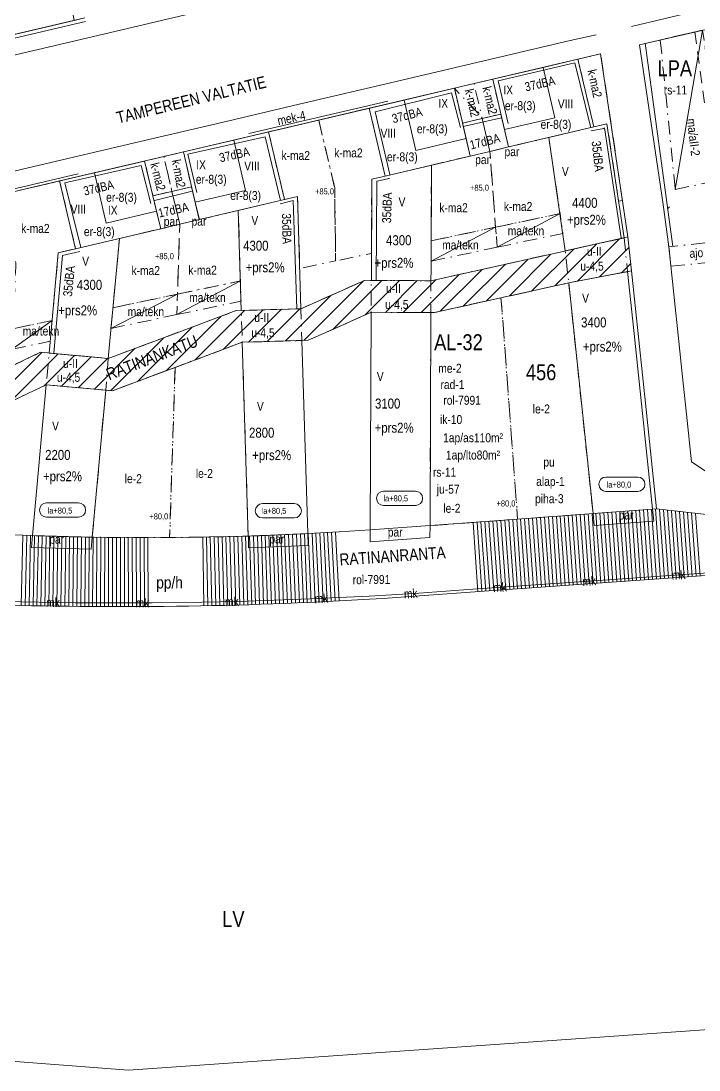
# Model space of a CAD drawing. Header units: metres. Extents: x 24485995 to 24488038, y 6819999 to 6822001.
# Drawn here: x 24487308.3 to 24487478.8, y 6820050.6 to 6820314.5 of the extents above; entities that cross this region are included whole.
import ezdxf

# ---------------------------------------------------------------- set-up
doc = ezdxf.new("R2010")
doc.units = ezdxf.units.M
for name, pattern in [('k10040', [10.3, 3.5, -1.5, 0.3, -1.5, 3.5]), ('k10050', [8, 3, -2, 3]), ('K10271', [0]), ('k10400', [0]), ('K10430', [0]), ('k10630.1', [0]), ('k10vi1', [0])]:
    doc.linetypes.add(name, pattern=pattern)
for name, color, linetype, lineweight in [('AK_AsemakaavaTeksti_Kadun_puistonnimi', 7, 'Continuous', 0), ('AK_AsemakaavaTeksti_Korttelinumero', 7, 'Continuous', 0), ('AK_JohdoillevarattuTeksti', 7, 'Continuous', 0), ('AK_JohdoillevarattuViiva', 7, 'Continuous', 0), ('AK_Kaavamerkinta_Kayttotarkoitusalue', 7, 'Continuous', 0), ('AK_Katualue_Pihakatu', 7, 'Continuous', 0), ('AK_KayttotarkoitusSymboliViiva_Virkistysalueen_kuvio_murtoviiva', 7, 'Continuous', 0), ('AK_KayttotarkoitusViiva', 7, 'Continuous', 0), ('AK_LiikennointiTeksti_Autopaikkamerkinta_m2', 7, 'Continuous', 0), ('AK_LiikennointiViiva_Ajoneuvoliittymakielto', 7, 'Continuous', 0), ('AK_LiikennointiViiva_Meluvalli_-aita', 7, 'Continuous', 0), ('AK_LiikennointiViiva_Polkuviivoitus', 7, 'Continuous', 0), ('AK_MuuAsemakaavaTeksti_Alueenosan_kayttotarkoitus', 7, 'Continuous', 0), ('AK_MuuAsemakaavaTeksti_Erityismaarays', 7, 'Continuous', 0), ('AK_MuuAsemakaavaViiva_alueenosan_raja', 7, 'Continuous', 0), ('AK_MuuAsemakaavaViiva_Ohj_alueenosan_raja', 7, 'Continuous', 0), ('AK_RakennusalaTeksti_Kerrosala_tai_luku', 7, 'Continuous', 0), ('AK_RakennusalaTeksti_Rakennusoikeus', 7, 'Continuous', 0), ('AK_RakennusalaViiva_Maanalaisen_tilan_viiva', 7, 'Continuous', 0), ('AK_RakennusalaViiva_Rakennusalan_raja__I_', 7, 'Continuous', 0), ('AK_RakentaminenTeksti_Korkeusmerkinta', 7, 'Continuous', 0), ('AK_RakentaminenTeksti_Korkeusmerkinta_ja_soikio', 7, 'Continuous', 0), ('AK_RakentaminenTeksti_Rakentamismaarays', 7, 'Continuous', 0), ('AK_RakentaminenViiva_dB_yms_aaltoviiva', 7, 'Continuous', 0), ('AK_YmparistoViiva_Istutettava_puurivi', 7, 'Continuous', 0)]:
    doc.layers.add(name, color=color, linetype=linetype, lineweight=lineweight)
doc.styles.add('ArialNarrow', font='ARIALN.TTF')

# ---------------------------------------------------------------- blocks, each defined once
blk = doc.blocks.new('AKP43')
at = {"layer": 'AK_RakentaminenTeksti_Korkeusmerkinta_ja_soikio', "color": 7, "linetype": 'Continuous', "lineweight": 13}
for p, q in [((4, 1.8), (-4, 1.8)), ((-4, -1.8), (4, -1.8))]:
    blk.add_line(p, q, dxfattribs=at)
for centre, start, end in [((-4, 0), 90, 270), ((4, 0), 270, 90)]:
    blk.add_arc(centre, 1.8, start, end, dxfattribs=at)

msp = doc.modelspace()

# ---------------------------------------------------------------- hatches: boundary and pattern name
at = {"layer": 'AK_Katualue_Pihakatu', "linetype": 'Continuous', "lineweight": 0}
h = msp.add_hatch(dxfattribs=at)
h.set_pattern_fill('ANSI31', style=0)
h.paths.add_polyline_path([(24487313.19, 6820231.18), (24487330.19, 6820229.64), (24487347.3, 6820236.03), (24487362.35, 6820241.66), (24487378.67, 6820242.15), (24487387.49, 6820246.08), (24487394.66, 6820249.26), (24487411.37, 6820249.19), (24487428.36, 6820252.95), (24487444.62, 6820256.57), (24487460.87, 6820260.19), (24487461.77, 6820251.66), (24487446, 6820248.66), (24487434.99, 6820246.22), (24487428.97, 6820244.89), (24487412.22, 6820241.19), (24487396.33, 6820241.25), (24487387.6, 6820237.38), (24487380.45, 6820234.2), (24487363.91, 6820233.7), (24487347.02, 6820227.39), (24487339.08, 6820224.42), (24487331.29, 6820221.51), (24487314.63, 6820223), (24487305.42, 6820218.63), (24487297.79, 6820215.02), (24487281.02, 6820214.92), (24487278.02, 6820215.18), (24487268.26, 6820216.01), (24487265.5, 6820216.24), (24487262.06, 6820216.54), (24487263.33, 6820231.48), (24487266.82, 6820231.18), (24487272.3, 6820230.72), (24487275.71, 6820227.65), (24487280.97, 6820222.92), (24487295.97, 6820223.01)], flags=0)

# ---------------------------------------------------------------- linework, layer by layer
at = {"layer": 'AK_JohdoillevarattuViiva', "linetype": 'Continuous', "lineweight": 5, "flags": 128}
msp.add_lwpolyline([(24487184.54, 6820209.75), (24487224.24, 6820174.22), (24487279.81, 6820170.02), (24487296.83, 6820168.74), (24487308.24, 6820168.43), (24487317.33, 6820168.26), (24487321.88, 6820168.19), (24487330.98, 6820168.13), (24487341.23, 6820168.16), (24487346.88, 6820168.21), (24487353.73, 6820168.32), (24487358.28, 6820168.4), (24487362.83, 6820168.51), (24487371.93, 6820168.79), (24487381.02, 6820169.13), (24487390.11, 6820169.55), (24487395.8, 6820169.85), (24487401.44, 6820170.18), (24487408.28, 6820170.61), (24487412.82, 6820170.92), (24487421.89, 6820171.59), (24487437.68, 6820172.69), (24487453.46, 6820173.78), (24487489.52, 6820176.28)], dxfattribs=at)
at = {"layer": 'AK_KayttotarkoitusSymboliViiva_Virkistysalueen_kuvio_murtoviiva', "linetype": 'k10vi1', "lineweight": 9, "flags": 128}
msp.add_lwpolyline([(24487145.74, 6820271.39), (24487145.43, 6820273.29), (24487324.31, 6820315.31), (24487321.61, 6820314.68), (24487316.63, 6820341.92), (24487302.68, 6820365.04), (24487290.97, 6820427.45), (24487295.41, 6820433.77), (24487291.54, 6820454.38), (24487298.64, 6820455.6), (24487297.4, 6820462.41), (24487267.4, 6820456.77), (24487249.89, 6820463.66), (24487247.84, 6820485.89), (24487244.69, 6820485.23), (24487241.85, 6820486.57), (24487230.32, 6820484.37), (24487214.4, 6820479.3), (24487200.14, 6820470.61), (24487188.34, 6820458.79), (24487179.68, 6820444.5), (24487176.53, 6820436.19), (24487161.53, 6820387.45), (24487150.89, 6820352.86), (24487145.05, 6820327.08), (24487143.16, 6820300.71), (24487145.02, 6820277.35)], dxfattribs=at)
at = {"layer": 'AK_KayttotarkoitusViiva', "linetype": 'Continuous', "lineweight": 20, "flags": 128}
for points in [[(24487321.61, 6820314.68), (24487174.67, 6820280.16), (24487156.16, 6820275.81), (24487145.43, 6820273.29)], [(24487463.78, 6820308.57), (24487479.68, 6820312.22)], [(24487233.37, 6820254.4), (24487262.11, 6820261.15), (24487303.14, 6820270.79), (24487344.17, 6820280.43), (24487383.15, 6820289.59), (24487404.59, 6820294.62), (24487417.24, 6820297.6), (24487422.19, 6820298.76), (24487454.02, 6820306.24)], [(24487460.87, 6820260.19), (24487459.28, 6820270.85), (24487454.02, 6820306.24)], [(24487492.97, 6820199.96), (24487481.03, 6820200.83), (24487476.87, 6820203.62), (24487475.61, 6820215.62), (24487474.54, 6820225.77), (24487473.69, 6820233.86), (24487471.19, 6820257.72), (24487469.75, 6820268.38), (24487463.78, 6820308.57)], [(24487313.19, 6820231.18), (24487330.19, 6820229.64), (24487347.3, 6820236.03), (24487362.35, 6820241.66), (24487378.67, 6820242.15), (24487387.49, 6820246.08), (24487394.66, 6820249.26), (24487411.37, 6820249.19), (24487428.36, 6820252.95), (24487444.62, 6820256.57), (24487460.87, 6820260.19)], [(24487460.87, 6820260.19), (24487461.77, 6820251.66)], [(24487461.77, 6820251.66), (24487446, 6820248.66), (24487434.99, 6820246.22), (24487428.97, 6820244.89), (24487412.22, 6820241.19), (24487396.33, 6820241.25), (24487387.6, 6820237.38), (24487380.45, 6820234.2), (24487363.91, 6820233.7), (24487347.02, 6820227.39), (24487339.08, 6820224.42), (24487331.29, 6820221.51), (24487314.63, 6820223), (24487305.42, 6820218.63)], [(24487461.77, 6820251.66), (24487465.44, 6820216.76), (24487468.07, 6820191.77)], [(24487295.97, 6820223.01), (24487313.19, 6820231.18)], [(24487468.07, 6820191.77), (24487433.16, 6820189.22), (24487411.12, 6820187.59), (24487396.11, 6820186.51), (24487388.25, 6820186.02), (24487380.39, 6820185.57), (24487365.51, 6820184.97), (24487345.65, 6820184.58), (24487326.2, 6820184.69), (24487311.17, 6820185.07), (24487303.95, 6820185.37), (24487297.44, 6820185.68), (24487296.18, 6820185.74), (24487283.31, 6820186.56), (24487281.18, 6820186.69), (24487263.01, 6820188.06), (24487226.7, 6820190.85)], [(24487468.07, 6820191.77), (24487496.23, 6820188.6)], [(24487497.44, 6820179.6), (24487492.09, 6820180.52), (24487492.36, 6820175.86), (24487422.43, 6820170.9), (24487399.23, 6820169.26), (24487395.91, 6820169.05)], [(24487494.46, 6820061.73), (24487335.32, 6820050.64), (24487200.89, 6820060.94), (24487209.96, 6820167.49)]]:
    msp.add_lwpolyline(points, dxfattribs=at)
at = {"layer": 'AK_KayttotarkoitusViiva', "linetype": 'Continuous', "lineweight": 20}
msp.add_arc((24487333.51, 6821215.56), 1048.36, 268.10044, 273.41187, dxfattribs=at)
at = {"layer": 'AK_LiikennointiViiva_Ajoneuvoliittymakielto', "linetype": 'k10630.1', "lineweight": 5, "flags": 128}
for points in [[(24487541.32, 6820326.39), (24487499.15, 6820316.7), (24487463.78, 6820308.57)], [(24487454.02, 6820306.24), (24487404, 6820294.49), (24487348.11, 6820281.36), (24487318.69, 6820274.45), (24487286.33, 6820266.84), (24487259.85, 6820260.62), (24487233.37, 6820254.4)]]:
    msp.add_lwpolyline(points, dxfattribs=at)
at = {"layer": 'AK_LiikennointiViiva_Meluvalli_-aita', "linetype": 'Continuous', "lineweight": 5, "flags": 128}
for points in [[(24487145.63, 6820272.36), (24487324.5, 6820314.38)], [(24487365.6, 6820286.19), (24487400.53, 6820294.39)], [(24487283.37, 6820266.87), (24487322.65, 6820276.1)]]:
    msp.add_lwpolyline(points, dxfattribs=at)
at = {"layer": 'AK_LiikennointiViiva_Polkuviivoitus', "linetype": 'Continuous', "lineweight": 0, "flags": 128}
for points in [[(24487446.12, 6820172.58), (24487444.88, 6820190.07)], [(24487447.12, 6820172.65), (24487445.88, 6820190.15)], [(24487448.12, 6820172.72), (24487446.88, 6820190.22)], [(24487449.12, 6820172.79), (24487447.88, 6820190.29)], [(24487450.11, 6820172.86), (24487448.87, 6820190.37)], [(24487451.11, 6820172.93), (24487449.87, 6820190.44)], [(24487452.11, 6820173), (24487450.87, 6820190.51)], [(24487453.11, 6820173.08), (24487451.87, 6820190.58)], [(24487454.1, 6820173.15), (24487452.86, 6820190.66)], [(24487455.1, 6820173.22), (24487453.86, 6820190.73)], [(24487456.1, 6820173.29), (24487454.86, 6820190.8)], [(24487457.1, 6820173.36), (24487455.85, 6820190.88)], [(24487458.09, 6820173.43), (24487456.85, 6820190.95)], [(24487459.09, 6820173.5), (24487457.85, 6820191.02)], [(24487460.09, 6820173.57), (24487458.85, 6820191.09)], [(24487461.09, 6820173.64), (24487459.84, 6820191.17)], [(24487462.08, 6820173.71), (24487460.84, 6820191.24)], [(24487463.08, 6820173.78), (24487461.84, 6820191.31)], [(24487464.08, 6820173.85), (24487462.84, 6820191.39)], [(24487465.08, 6820173.92), (24487463.83, 6820191.46)], [(24487466.07, 6820173.99), (24487464.83, 6820191.53)], [(24487467.07, 6820174.06), (24487465.83, 6820191.6)], [(24487468.07, 6820174.14), (24487466.83, 6820191.68)], [(24487469.07, 6820174.21), (24487467.82, 6820191.75)], [(24487470.06, 6820174.28), (24487468.83, 6820191.68)], [(24487471.06, 6820174.35), (24487469.84, 6820191.57)], [(24487472.06, 6820174.42), (24487470.85, 6820191.46)], [(24487473.06, 6820174.49), (24487471.86, 6820191.34)], [(24487474.05, 6820174.56), (24487472.87, 6820191.23)], [(24487475.05, 6820174.63), (24487473.88, 6820191.12)], [(24487476.05, 6820174.7), (24487474.89, 6820191)], [(24487477.05, 6820174.77), (24487475.9, 6820190.89)], [(24487478.04, 6820174.84), (24487476.91, 6820190.78)], [(24487479.04, 6820174.91), (24487477.92, 6820190.66)], [(24487423.18, 6820170.95), (24487421.95, 6820188.39)], [(24487424.18, 6820171.03), (24487422.94, 6820188.46)], [(24487425.18, 6820171.1), (24487423.94, 6820188.54)], [(24487426.17, 6820171.17), (24487424.94, 6820188.61)], [(24487427.17, 6820171.24), (24487425.94, 6820188.68)], [(24487428.17, 6820171.31), (24487426.93, 6820188.76)], [(24487429.17, 6820171.38), (24487427.93, 6820188.83)], [(24487430.16, 6820171.45), (24487428.93, 6820188.9)], [(24487431.16, 6820171.52), (24487429.92, 6820188.98)], [(24487432.16, 6820171.59), (24487430.92, 6820189.05)], [(24487433.16, 6820171.66), (24487431.92, 6820189.12)], [(24487434.15, 6820171.73), (24487432.92, 6820189.2)], [(24487435.15, 6820171.8), (24487433.91, 6820189.27)], [(24487436.15, 6820171.87), (24487434.91, 6820189.34)], [(24487437.15, 6820171.94), (24487435.91, 6820189.42)], [(24487438.14, 6820172.01), (24487436.91, 6820189.49)], [(24487439.14, 6820172.09), (24487437.9, 6820189.56)], [(24487440.14, 6820172.16), (24487438.9, 6820189.64)], [(24487441.14, 6820172.23), (24487439.9, 6820189.71)], [(24487442.13, 6820172.3), (24487440.89, 6820189.78)], [(24487443.13, 6820172.37), (24487441.89, 6820189.85)], [(24487444.13, 6820172.44), (24487442.89, 6820189.93)], [(24487445.13, 6820172.51), (24487443.89, 6820190)], [(24487308.29, 6820167.48), (24487308.72, 6820185.17)], [(24487309.29, 6820167.45), (24487309.72, 6820185.13)], [(24487310.29, 6820167.43), (24487310.63, 6820185.09)], [(24487311.29, 6820167.41), (24487311.63, 6820185.05)], [(24487312.29, 6820167.39), (24487312.63, 6820185.03)], [(24487313.29, 6820167.37), (24487313.63, 6820185)], [(24487314.29, 6820167.35), (24487314.63, 6820184.98)], [(24487315.29, 6820167.34), (24487315.55, 6820184.96)], [(24487316.29, 6820167.32), (24487316.55, 6820184.93)], [(24487317.29, 6820167.31), (24487317.55, 6820184.91)], [(24487318.29, 6820167.29), (24487318.55, 6820184.88)], [(24487319.29, 6820167.28), (24487319.55, 6820184.86)], [(24487320.29, 6820167.27), (24487320.46, 6820184.83)], [(24487321.29, 6820167.26), (24487321.46, 6820184.81)], [(24487322.29, 6820167.25), (24487322.46, 6820184.78)], [(24487323.29, 6820167.24), (24487323.46, 6820184.76)], [(24487354.28, 6820167.4), (24487353.97, 6820184.74)], [(24487355.28, 6820167.42), (24487354.88, 6820184.76)], [(24487356.28, 6820167.45), (24487355.88, 6820184.78)], [(24487357.28, 6820167.47), (24487356.88, 6820184.8)], [(24487358.28, 6820167.49), (24487357.88, 6820184.82)], [(24487359.28, 6820167.52), (24487358.88, 6820184.84)], [(24487360.28, 6820167.54), (24487359.8, 6820184.86)], [(24487361.28, 6820167.57), (24487360.8, 6820184.88)], [(24487362.28, 6820167.6), (24487361.8, 6820184.9)], [(24487363.28, 6820167.62), (24487362.8, 6820184.92)], [(24487364.28, 6820167.65), (24487363.8, 6820184.93)], [(24487365.28, 6820167.68), (24487364.72, 6820184.95)], [(24487366.28, 6820167.71), (24487365.72, 6820184.98)], [(24487367.28, 6820167.75), (24487366.72, 6820185.02)], [(24487368.28, 6820167.78), (24487367.71, 6820185.06)], [(24487369.28, 6820167.81), (24487368.71, 6820185.1)], [(24487370.28, 6820167.84), (24487369.63, 6820185.14)], [(24487371.28, 6820167.88), (24487370.63, 6820185.18)], [(24487372.28, 6820167.92), (24487371.63, 6820185.22)], [(24487373.28, 6820167.96), (24487372.63, 6820185.26)], [(24487374.28, 6820167.99), (24487373.63, 6820185.3)], [(24487375.27, 6820168.03), (24487374.54, 6820185.34)], [(24487376.27, 6820168.07), (24487375.54, 6820185.38)], [(24487377.27, 6820168.12), (24487376.54, 6820185.42)], [(24487378.27, 6820168.16), (24487377.54, 6820185.46)], [(24487379.27, 6820168.2), (24487378.54, 6820185.5)], [(24487380.27, 6820168.24), (24487379.54, 6820185.54)], [(24487381.27, 6820168.29), (24487380.46, 6820185.58)], [(24487382.27, 6820168.34), (24487381.46, 6820185.63)], [(24487383.27, 6820168.38), (24487382.45, 6820185.69)], [(24487384.27, 6820168.43), (24487383.45, 6820185.75)], [(24487385.26, 6820168.48), (24487384.45, 6820185.8)], [(24487386.26, 6820168.53), (24487385.37, 6820185.85)], [(24487387.26, 6820168.58), (24487386.37, 6820185.91)], [(24487388.26, 6820168.63), (24487387.36, 6820185.97)], [(24487324.29, 6820167.23), (24487324.46, 6820184.73)], [(24487325.29, 6820167.22), (24487325.38, 6820184.71)], [(24487326.29, 6820167.21), (24487326.38, 6820184.69)], [(24487327.29, 6820167.21), (24487327.38, 6820184.68)], [(24487328.29, 6820167.2), (24487328.38, 6820184.68)], [(24487329.29, 6820167.2), (24487329.38, 6820184.67)], [(24487330.29, 6820167.19), (24487330.3, 6820184.67)], [(24487331.29, 6820167.19), (24487331.3, 6820184.66)], [(24487332.29, 6820167.19), (24487332.3, 6820184.66)], [(24487333.29, 6820167.19), (24487333.3, 6820184.65)], [(24487334.29, 6820167.19), (24487334.3, 6820184.64)], [(24487335.29, 6820167.19), (24487335.21, 6820184.64)], [(24487336.29, 6820167.2), (24487336.21, 6820184.63)], [(24487337.29, 6820167.2), (24487337.21, 6820184.63)], [(24487338.29, 6820167.21), (24487338.21, 6820184.62)], [(24487339.29, 6820167.21), (24487339.21, 6820184.62)], [(24487340.29, 6820167.22), (24487340.13, 6820184.61)]]:
    msp.add_lwpolyline(points, dxfattribs=at)
at = {"layer": 'AK_MuuAsemakaavaViiva_alueenosan_raja', "linetype": 'k10040', "lineweight": 5, "flags": 128}
for points in [[(24487472.77, 6820272.15), (24487484.84, 6820274.69), (24487479.68, 6820312.22), (24487469.03, 6820309.78), (24487472.77, 6820272.15)], [(24487458.52, 6820269.19), (24487459.51, 6820269.37), (24487454.02, 6820306.24), (24487448.31, 6820304.9), (24487452.31, 6820287.87), (24487455.62, 6820288.65), (24487458.52, 6820269.19)], [(24487424.25, 6820290), (24487428.95, 6820291.1), (24487426.89, 6820299.87), (24487422.19, 6820298.76), (24487424.25, 6820290)], [(24487419.32, 6820288.84), (24487424.25, 6820290), (24487422.04, 6820292.6), (24487417.24, 6820297.6), (24487419.32, 6820288.84)], [(24487387.16, 6820272.55), (24487383.15, 6820289.59), (24487395.83, 6820292.57), (24487399.82, 6820275.53), (24487396.47, 6820274.74), (24487396.39, 6820256.07), (24487387.39, 6820254.18), (24487387.22, 6820267.37), (24487387.16, 6820272.55)], [(24487383.16, 6820289.55), (24487383.15, 6820289.59), (24487387.16, 6820272.55), (24487387.22, 6820267.37), (24487387.39, 6820254.18), (24487378.36, 6820252.28), (24487377.81, 6820270.36), (24487374.52, 6820269.59), (24487370.51, 6820286.63), (24487383.15, 6820289.59)], [(24487427.58, 6820262.64), (24487443.82, 6820266.06), (24487440.97, 6820285.2), (24487430.9, 6820282.83), (24487426.2, 6820281.73), (24487427.08, 6820270.03), (24487427.58, 6820262.64)], [(24487341.45, 6820270.55), (24487346.23, 6820271.67), (24487344.28, 6820279.97), (24487344.17, 6820280.43), (24487339.36, 6820279.3), (24487341.45, 6820270.55)], [(24487346.23, 6820271.67), (24487351.16, 6820272.83), (24487349.1, 6820281.59), (24487344.17, 6820280.43), (24487344.28, 6820279.97), (24487346.23, 6820271.67)], [(24487411.41, 6820259.23), (24487427.58, 6820262.64), (24487427.08, 6820270.03), (24487426.2, 6820281.73), (24487421.24, 6820280.56), (24487411.48, 6820278.27), (24487411.41, 6820259.23)], [(24487306.24, 6820237.1), (24487316.09, 6820239.17), (24487317.63, 6820256.22), (24487321.99, 6820257.24), (24487317.99, 6820274.28), (24487303.14, 6820270.79), (24487303.31, 6820270.05), (24487306.98, 6820253.72), (24487306.93, 6820252.51), (24487306.24, 6820237.1)], [(24487347.63, 6820245.81), (24487363.45, 6820249.14), (24487362.91, 6820266.86), (24487353.11, 6820264.56), (24487348.17, 6820263.4), (24487348.07, 6820260.13), (24487347.63, 6820245.81)], [(24487428.01, 6820257.62), (24487444.56, 6820261.1), (24487443.82, 6820266.06), (24487427.63, 6820262.65), (24487428.01, 6820257.62)], [(24487331.39, 6820242.39), (24487347.63, 6820245.81), (24487348.07, 6820260.13), (24487348.17, 6820263.4), (24487343.4, 6820262.28), (24487333.02, 6820259.84), (24487331.39, 6820242.39)], [(24487411.39, 6820254.12), (24487428.01, 6820257.62), (24487427.63, 6820262.65), (24487411.41, 6820259.23), (24487411.39, 6820254.12)], [(24487263.33, 6820231.48), (24487262.06, 6820216.54), (24487281.02, 6820214.92), (24487296.02, 6820215.01), (24487297.79, 6820215.02), (24487314.63, 6820223), (24487331.29, 6820221.51), (24487363.91, 6820233.7), (24487380.45, 6820234.2), (24487396.33, 6820241.25), (24487412.22, 6820241.19), (24487446, 6820248.66), (24487461.77, 6820251.66), (24487460.87, 6820260.19), (24487444.62, 6820256.57), (24487411.37, 6820249.19), (24487394.66, 6820249.26), (24487378.67, 6820242.15), (24487362.35, 6820241.66), (24487330.19, 6820229.64), (24487313.19, 6820231.18), (24487295.97, 6820223.01), (24487280.97, 6820222.92), (24487272.3, 6820230.72), (24487263.33, 6820231.48)], [(24487446, 6820248.66), (24487460.79, 6820251.47), (24487459.91, 6820259.97), (24487445.15, 6820256.74), (24487446, 6820248.66)], [(24487471.7, 6820252.87), (24487487.25, 6820254.37), (24487486.73, 6820259.39), (24487471.19, 6820257.72), (24487471.7, 6820252.87)], [(24487347.44, 6820240.66), (24487363.6, 6820244.06), (24487363.45, 6820249.14), (24487347.63, 6820245.81), (24487347.44, 6820240.66)], [(24487396.33, 6820241.25), (24487408.33, 6820241.2), (24487411.33, 6820241.19), (24487411.37, 6820249.19), (24487408.37, 6820249.2), (24487396.37, 6820249.25), (24487396.33, 6820241.25)], [(24487428.97, 6820244.89), (24487431.56, 6820210.49), (24487433.16, 6820189.22), (24487452.11, 6820190.6), (24487446, 6820248.66), (24487428.97, 6820244.89)], [(24487330.9, 6820237.18), (24487347.44, 6820240.66), (24487347.63, 6820245.81), (24487331.39, 6820242.39), (24487330.9, 6820237.18)], [(24487411.33, 6820241.19), (24487411.12, 6820187.59), (24487433.16, 6820189.22), (24487431.56, 6820210.49), (24487428.97, 6820244.89), (24487412.22, 6820241.19), (24487411.36, 6820241.19), (24487411.33, 6820241.19)], [(24487363.91, 6820233.7), (24487378.91, 6820234.16), (24487378.67, 6820242.15), (24487363.67, 6820241.7), (24487363.91, 6820233.7)], [(24487306.01, 6820231.94), (24487315.62, 6820233.97), (24487316.09, 6820239.17), (24487306.24, 6820237.1), (24487306.01, 6820231.94)], [(24487314.63, 6820223), (24487329.57, 6820221.67), (24487330.19, 6820229.64), (24487315.35, 6820230.99), (24487314.63, 6820223)]]:
    msp.add_lwpolyline(points, dxfattribs=at)
for points in [[(24487347.02, 6820227.39), (24487345.65, 6820184.58, 0.00672), (24487365.39, 6820184.96), (24487363.91, 6820233.7), (24487347.02, 6820227.39)], [(24487329.57, 6820221.67), (24487326.2, 6820184.68, 0.00648), (24487345.65, 6820184.58), (24487345.97, 6820194.65), (24487347.02, 6820227.39), (24487331.29, 6820221.51), (24487329.57, 6820221.67)]]:
    msp.add_lwpolyline(points, format="xyb", dxfattribs=at)
at = {"layer": 'AK_MuuAsemakaavaViiva_Ohj_alueenosan_raja', "linetype": 'k10050', "lineweight": 5, "flags": 128}
msp.add_lwpolyline([(24487477.72, 6820311.78), (24487484.06, 6820265.69), (24487485.26, 6820254.2), (24487490.95, 6820200.11), (24487492.97, 6820199.96), (24487486.73, 6820259.39), (24487486.04, 6820265.93), (24487479.68, 6820312.22), (24487477.72, 6820311.78)], dxfattribs=at)
at = {"layer": 'AK_RakennusalaViiva_Maanalaisen_tilan_viiva', "linetype": 'Continuous', "lineweight": 5, "flags": 128}
for points in [[(24487472.77, 6820272.15), (24487479.68, 6820312.22)], [(24487428.01, 6820257.62), (24487443.82, 6820266.06)], [(24487411.39, 6820254.12), (24487427.58, 6820262.64)], [(24487347.44, 6820240.66), (24487363.45, 6820249.14)], [(24487330.9, 6820237.18), (24487347.61, 6820245.81)], [(24487306.01, 6820231.94), (24487316.09, 6820239.17)]]:
    msp.add_lwpolyline(points, dxfattribs=at)
at = {"layer": 'AK_RakennusalaViiva_Rakennusalan_raja__I_', "linetype": 'K10271', "lineweight": 9, "flags": 128}
for points in [[(24487429.87, 6820287.21), (24487430.9, 6820282.83), (24487452.31, 6820287.87), (24487448.31, 6820304.9), (24487439.55, 6820302.84), (24487442.52, 6820290.18), (24487429.87, 6820287.21)], [(24487429.87, 6820287.21), (24487442.52, 6820290.18), (24487439.55, 6820302.84), (24487426.89, 6820299.87), (24487429.87, 6820287.21)], [(24487407.56, 6820281.97), (24487420.21, 6820284.94), (24487417.24, 6820297.6), (24487404.59, 6820294.62), (24487407.56, 6820281.97)], [(24487395.83, 6820292.57), (24487399.82, 6820275.53), (24487421.24, 6820280.56), (24487420.21, 6820284.94), (24487407.56, 6820281.97), (24487404.59, 6820294.62), (24487395.83, 6820292.57)], [(24487426.2, 6820281.73), (24487430.9, 6820282.83), (24487428.95, 6820291.1), (24487424.25, 6820290), (24487426.2, 6820281.73)], [(24487421.24, 6820280.56), (24487426.2, 6820281.73), (24487424.25, 6820290), (24487419.32, 6820288.84), (24487421.24, 6820280.56)], [(24487445.15, 6820256.74), (24487459.91, 6820259.97), (24487455.62, 6820288.65), (24487452.31, 6820287.87), (24487440.97, 6820285.2), (24487445.15, 6820256.74)], [(24487352.07, 6820268.93), (24487353.13, 6820264.56), (24487374.52, 6820269.59), (24487370.51, 6820286.63), (24487361.76, 6820284.56), (24487364.73, 6820271.91), (24487352.07, 6820268.93)], [(24487364.73, 6820271.91), (24487361.76, 6820284.56), (24487349.1, 6820281.59), (24487352.07, 6820268.93), (24487364.73, 6820271.91)], [(24487329.72, 6820263.68), (24487342.38, 6820266.66), (24487339.36, 6820279.3), (24487326.75, 6820276.34), (24487329.72, 6820263.68)], [(24487396.37, 6820249.25), (24487411.37, 6820249.19), (24487411.38, 6820252.08), (24487411.48, 6820278.27), (24487399.82, 6820275.53), (24487396.47, 6820274.74), (24487396.37, 6820249.25)], [(24487317.99, 6820274.28), (24487321.99, 6820257.24), (24487343.4, 6820262.28), (24487342.38, 6820266.66), (24487329.72, 6820263.68), (24487326.75, 6820276.34), (24487317.99, 6820274.28)], [(24487348.17, 6820263.4), (24487353.11, 6820264.56), (24487351.16, 6820272.83), (24487346.23, 6820271.67), (24487348.17, 6820263.4)], [(24487343.4, 6820262.28), (24487348.17, 6820263.4), (24487346.23, 6820271.67), (24487341.45, 6820270.55), (24487343.4, 6820262.28)], [(24487363.67, 6820241.7), (24487378.67, 6820242.15), (24487377.81, 6820270.36), (24487374.52, 6820269.59), (24487362.91, 6820266.86), (24487363.67, 6820241.7)], [(24487315.35, 6820230.99), (24487330.19, 6820229.64), (24487333.02, 6820259.84), (24487321.99, 6820257.24), (24487317.63, 6820256.22), (24487315.35, 6820230.99)], [(24487446, 6820248.66), (24487452.11, 6820190.6), (24487467.08, 6820191.69), (24487462.34, 6820236.7), (24487460.79, 6820251.47), (24487446, 6820248.66)], [(24487411.33, 6820241.19), (24487408.33, 6820241.2), (24487396.33, 6820241.25), (24487396.11, 6820186.51), (24487411.12, 6820187.61), (24487411.33, 6820241.19)], [(24487467.08, 6820191.69), (24487452.11, 6820190.6), (24487452.42, 6820187.62), (24487467.39, 6820188.71), (24487467.08, 6820191.69)], [(24487411.12, 6820187.61), (24487396.11, 6820186.51), (24487396.1, 6820183.51), (24487411.11, 6820184.61), (24487411.12, 6820187.61)]]:
    msp.add_lwpolyline(points, dxfattribs=at)
for points in [[(24487365.39, 6820184.96, 0.0043), (24487380.39, 6820185.57), (24487380.39, 6820185.57), (24487378.91, 6820234.16), (24487363.91, 6820233.7), (24487365.39, 6820184.96), (24487365.39, 6820184.96)], [(24487311.17, 6820185.07, 0.004669), (24487326.2, 6820184.68), (24487326.2, 6820184.68), (24487329.57, 6820221.67), (24487314.63, 6820223), (24487311.17, 6820185.07), (24487311.17, 6820185.07)], [(24487311.17, 6820185.07), (24487310.9, 6820182.09), (24487325.93, 6820181.7), (24487326.2, 6820184.68), (24487326.2, 6820184.68, -0.004669), (24487311.17, 6820185.07), (24487311.17, 6820185.07)], [(24487365.51, 6820184.97), (24487365.48, 6820181.98), (24487380.48, 6820182.58), (24487380.39, 6820185.57, -0.004265), (24487365.51, 6820184.97), (24487365.51, 6820184.97)]]:
    msp.add_lwpolyline(points, format="xyb", dxfattribs=at)
at = {"layer": 'AK_RakentaminenViiva_dB_yms_aaltoviiva', "linetype": 'k10400', "lineweight": 0, "flags": 128}
for points in [[(24487451.57, 6820287.69), (24487447.5, 6820303.96), (24487428.22, 6820299.44), (24487430.76, 6820288.73)], [(24487418.76, 6820287.72), (24487416.49, 6820296.43), (24487397.37, 6820291.67), (24487401.02, 6820275.88)], [(24487352.49, 6820271.39), (24487350.24, 6820281.01), (24487369.69, 6820285.38), (24487373.55, 6820269.36)], [(24487459.23, 6820259.94), (24487454.98, 6820287.62), (24487454.84, 6820287.5), (24487451.61, 6820286.9)], [(24487323.33, 6820257.55), (24487319.28, 6820273.84), (24487338.52, 6820278.15), (24487340.93, 6820268.6)], [(24487400.69, 6820274.93), (24487400.91, 6820274.9), (24487397.78, 6820274.21), (24487397.61, 6820249.24)], [(24487373.43, 6820268.56), (24487376.73, 6820269.37)], [(24487376.73, 6820269.37), (24487377.6, 6820242.13)]]:
    msp.add_lwpolyline(points, dxfattribs=at)
at = {"layer": 'AK_RakentaminenViiva_dB_yms_aaltoviiva', "linetype": 'k10400', "lineweight": 0, "elevation": 0, "flags": 128}
for points in [[(24487429.08, 6820290.15), (24487419.49, 6820287.99)], [(24487341.81, 6820269.39), (24487351.35, 6820271.75)], [(24487316.54, 6820230.97), (24487318.74, 6820255.5), (24487323.03, 6820256.55)]]:
    msp.add_lwpolyline(points, dxfattribs=at)
at = {"layer": 'AK_YmparistoViiva_Istutettava_puurivi', "linetype": 'K10430', "lineweight": 5, "flags": 128}
for points in [[(24487461.8, 6820313.12), (24487478.69, 6820317.14), (24487503.06, 6820322.73), (24487517.68, 6820326.09), (24487532.3, 6820329.44), (24487551.89, 6820333.43), (24487566.64, 6820336.17), (24487581.39, 6820338.91), (24487591.22, 6820340.74), (24487611.12, 6820342.65), (24487626.06, 6820344.01), (24487636.02, 6820344.92), (24487650.96, 6820346.28), (24487655.94, 6820346.57), (24487670.94, 6820346.42), (24487685.94, 6820346.27), (24487697.55, 6820346.19)], [(24487226.29, 6820287.07), (24487267.88, 6820296.79), (24487292.1, 6820302.61), (24487326.2, 6820310.57), (24487355.36, 6820317.43), (24487379.82, 6820323.16), (24487400.45, 6820327.94)], [(24487229.71, 6820258.71), (24487241.96, 6820261.56), (24487266.3, 6820267.27), (24487290.64, 6820272.99), (24487310.11, 6820277.57), (24487339.31, 6820284.43), (24487358.78, 6820289), (24487378.25, 6820293.57), (24487402.59, 6820299.29), (24487431.79, 6820306.15), (24487446.39, 6820309.58), (24487452.88, 6820311.05)], [(24487465.2, 6820308.91), (24487472.17, 6820257.78)], [(24487470.89, 6820267.38), (24487471.33, 6820267.77)]]:
    msp.add_lwpolyline(points, dxfattribs=at)

# ---------------------------------------------------------------- block references
at = {"layer": 'AK_RakentaminenTeksti_Korkeusmerkinta_ja_soikio', "color": 7, "lineweight": 5}
for p in [(24487459.36, 6820198, 0), (24487403.46, 6820194.45, 0), (24487318.71, 6820191.5, 0), (24487372.98, 6820191.31, 0)]:
    msp.add_blockref('AKP43', p, dxfattribs=at)

# ---------------------------------------------------------------- texts
at = {"layer": 'AK_AsemakaavaTeksti_Kadun_puistonnimi', "linetype": 'Continuous', "lineweight": 5, "style": 'ArialNarrow'}
for s, rotation, p in [('TAMPEREEN VALTATIE', 13.738, (24487332.71, 6820288.67)), ('RATINANKATU', 21.041, (24487330.42, 6820224.11)), ('RATINANRANTA', 3.959, (24487388.47, 6820177.53))]:
    msp.add_text(s, height=3, rotation=rotation, dxfattribs=at).set_placement(p)
at = {"layer": 'AK_AsemakaavaTeksti_Korttelinumero', "linetype": 'Continuous', "lineweight": 5, "style": 'ArialNarrow'}
msp.add_text('456', height=4, dxfattribs=at).set_placement((24487435.24, 6820224.17))
at = {"layer": 'AK_JohdoillevarattuTeksti', "linetype": 'Continuous', "lineweight": 0, "style": 'ArialNarrow'}
for rotation, p in [(3.9682, (24487449.52, 6820172.38)), (3.9682, (24487471.96, 6820173.94)), (3.6495, (24487404.62, 6820169.25)), (3.9682, (24487427.07, 6820170.83)), (358.9304, (24487314.58, 6820167.18)), (0.1432, (24487337.1, 6820167.02)), (1.484, (24487359.62, 6820167.31)), (2.6447, (24487382.13, 6820168.06))]:
    msp.add_text('mk', height=2.25, rotation=rotation, dxfattribs=at).set_placement(p)
at = {"layer": 'AK_Kaavamerkinta_Kayttotarkoitusalue', "linetype": 'Continuous', "lineweight": 0, "style": 'ArialNarrow'}
for s, height, p in [('LPA', 4, (24487468.36, 6820300.64)), ('AL-32', 4, (24487412.16, 6820231.72)), ('pp/h', 3, (24487342.28, 6820171.77)), ('LV', 4, (24487358.87, 6820086.62))]:
    msp.add_text(s, height=height, dxfattribs=at).set_placement(p)
at = {"layer": 'AK_LiikennointiTeksti_Autopaikkamerkinta_m2', "linetype": 'Continuous', "lineweight": 0, "style": 'ArialNarrow'}
for s, p in [('1ap/as110m²', (24487414.42, 6820208.56)), ('1ap/lto80m²', (24487415.12, 6820204.21))]:
    msp.add_text(s, height=2.25, dxfattribs=at).set_placement(p)
at = {"layer": 'AK_MuuAsemakaavaTeksti_Alueenosan_kayttotarkoitus', "linetype": 'Continuous', "lineweight": 0, "style": 'ArialNarrow'}
for s, rotation, p in [('k-ma2', 282.611, (24487450.66, 6820302.04)), ('k-ma2', 283.08, (24487419.83, 6820297.15)), ('k-ma2', 283.662, (24487424.24, 6820297.75)), ('ma/aII-2', 276.772, (24487475.69, 6820289.86)), ('k-ma2', 284.412, (24487340.72, 6820278.56)), ('k-ma2', 280.548, (24487346.16, 6820279.47))]:
    msp.add_text(s, height=2.25, rotation=rotation, dxfattribs=at).set_placement(p)
for s, p in [('k-ma2', (24487387.02, 6820280.22)), ('k-ma2', (24487373.78, 6820279.58)), ('par', (24487422.48, 6820278.53)), ('par', (24487429.86, 6820280.52)), ('k-ma2', (24487413.46, 6820266.42)), ('k-ma2', (24487429.69, 6820266.74)), ('par', (24487344.18, 6820262.99)), ('par', (24487351.16, 6820263.04)), ('k-ma2', (24487308.31, 6820261.22)), ('ma/tekn', (24487430.68, 6820260.61)), ('ma/tekn', (24487414.18, 6820257.06)), ('u-II', (24487450.56, 6820255.46)), ('k-ma2', (24487336.06, 6820250.63)), ('k-ma2', (24487350.35, 6820250.73)), ('u-II', (24487400.08, 6820246.1)), ('ma/tekn', (24487350.57, 6820243.84)), ('ma/tekn', (24487335.09, 6820240.28)), ('u-II', (24487366.95, 6820238.81)), ('ma/tekn', (24487308.7, 6820235.4)), ('u-II', (24487318.86, 6820227.26)), ('par', (24487458.54, 6820189.13)), ('par', (24487315.39, 6820183.03)), ('par', (24487370.73, 6820183.09)), ('par', (24487400.51, 6820184.83))]:
    msp.add_text(s, height=2.25, dxfattribs=at).set_placement(p)
at = {"layer": 'AK_MuuAsemakaavaTeksti_Erityismaarays', "linetype": 'Continuous', "lineweight": 0, "style": 'ArialNarrow'}
for s, rotation, p in [('37dBA', 12.983, (24487435.23, 6820296.78)), ('mek-4', 12.346, (24487373.02, 6820288.27)), ('37dBA', 14.311, (24487401.88, 6820288.79)), ('17dBA', 14.168, (24487421.44, 6820282.19, 0)), ('37dBA', 12.479, (24487358.41, 6820278.97)), ('35dBA', 276.231, (24487451.76, 6820284.23)), ('37dBA', 13.162, (24487324.27, 6820270.59)), ('35dBA', 88.408, (24487401.32, 6820263.65)), ('17dBA', 12.518, (24487343.06, 6820265.07)), ('35dBA', 271.128, (24487373.9, 6820266.13)), ('ajo', 3.573, (24487476.45, 6820254.93)), ('35dBA', 84.396, (24487321.07, 6820245.12)), ('rol-7991', 0.5437, (24487391.7, 6820172.84))]:
    msp.add_text(s, height=2.25, rotation=rotation, dxfattribs=at).set_placement(p)
for s, p in [('rs-11', (24487469.91, 6820296.04, 0)), ('rol-7991', (24487414.47, 6820217.99)), ('le-2', (24487436.97, 6820215.8)), ('le-2', (24487334.36, 6820198.26)), ('le-2', (24487352.23, 6820199.58)), ('rs-11', (24487411.86, 6820199.9)), ('piha-3', (24487437.55, 6820193.23)), ('le-2', (24487414.47, 6820190.81, 0))]:
    msp.add_text(s, height=2.25, dxfattribs=at).set_placement(p)
at = {"layer": 'AK_RakennusalaTeksti_Kerrosala_tai_luku', "linetype": 'Continuous', "lineweight": 0, "style": 'ArialNarrow'}
for s, p in [('IX', (24487429.56, 6820296.04)), ('IX', (24487413.23, 6820292.69)), ('er-8(3)', (24487429.94, 6820292.09)), ('VIII', (24487443.26, 6820292.55)), ('er-8(3)', (24487407.81, 6820286.27)), ('er-8(3)', (24487438.93, 6820287.4)), ('VIII', (24487398.68, 6820285.16)), ('er-8(3)', (24487400.29, 6820279.22)), ('IX', (24487352.34, 6820277.23)), ('VIII', (24487364.41, 6820276.93)), ('V', (24487444.29, 6820275.54)), ('er-8(3)', (24487352.24, 6820273.58)), ('er-8(3)', (24487360.89, 6820269.51)), ('er-8(3)', (24487329.68, 6820269.05)), ('V', (24487403.21, 6820267.9)), ('VIII', (24487320.75, 6820266.07)), ('IX', (24487330.12, 6820265.79)), ('V', (24487366.21, 6820263.23)), ('er-8(3)', (24487324.09, 6820260.42)), ('V', (24487323.66, 6820252.97)), ('V', (24487449.37, 6820243.66)), ('V', (24487397.75, 6820223.98)), ('V', (24487367.6, 6820216.47)), ('V', (24487316.09, 6820211.52))]:
    msp.add_text(s, height=2.25, dxfattribs=at).set_placement(p)
at = {"layer": 'AK_RakennusalaTeksti_Rakennusoikeus', "linetype": 'Continuous', "lineweight": 0, "style": 'ArialNarrow'}
for s, p in [('4400', (24487446.86, 6820267.54)), ('+prs2%', (24487445.56, 6820263.26)), ('4300', (24487364.14, 6820256.76)), ('4300', (24487400.08, 6820258.13)), ('+prs2%', (24487364.77, 6820251.31)), ('+prs2%', (24487397.16, 6820252.44)), ('4300', (24487322.31, 6820246.91)), ('+prs2%', (24487317.62, 6820240.48)), ('3400', (24487449.11, 6820237.45)), ('+prs2%', (24487449.57, 6820231.37)), ('3100', (24487397.29, 6820217.04)), ('2800', (24487365.61, 6820209.71)), ('+prs2%', (24487397.21, 6820210.96)), ('2200', (24487314.35, 6820204.12)), ('+prs2%', (24487366.41, 6820204.06)), ('+prs2%', (24487313.81, 6820198.75))]:
    msp.add_text(s, height=2.5, dxfattribs=at).set_placement(p)
at = {"layer": 'AK_RakentaminenTeksti_Korkeusmerkinta', "linetype": 'Continuous', "lineweight": 0, "style": 'ArialNarrow'}
for s, p in [('+85,0', (24487382.22, 6820270.91)), ('+85,0', (24487421.19, 6820271.83)), ('+85,0', (24487341.97, 6820254.61)), ('la+80,0', (24487455.52, 6820197.15)), ('la+80,5', (24487399.4, 6820193.69)), ('+80,0', (24487427.85, 6820192.41)), ('la+80,5', (24487314.96, 6820190.62)), ('+80,0', (24487340.55, 6820189.16)), ('la+80,5', (24487368.79, 6820190.55))]:
    msp.add_text(s, height=1.5, dxfattribs=at).set_placement(p)
at = {"layer": 'AK_RakentaminenTeksti_Rakentamismaarays', "linetype": 'Continuous', "lineweight": 0, "style": 'ArialNarrow'}
for s, p in [('u-4,5', (24487448.91, 6820251.74)), ('u-4,5', (24487399.83, 6820242.09)), ('u-4,5', (24487366.18, 6820234.98)), ('me-2', (24487413.2, 6820226.03, 0)), ('u-4,5', (24487317.29, 6820223.77)), ('rad-1', (24487413.76, 6820221.94)), ('ik-10', (24487413.64, 6820213.14)), ('pu', (24487439.61, 6820202.44)), ('ju-57', (24487412.83, 6820195.63)), ('alap-1', (24487437.82, 6820197.59))]:
    msp.add_text(s, height=2.25, dxfattribs=at).set_placement(p)

doc.saveas('drawing.dxf')
